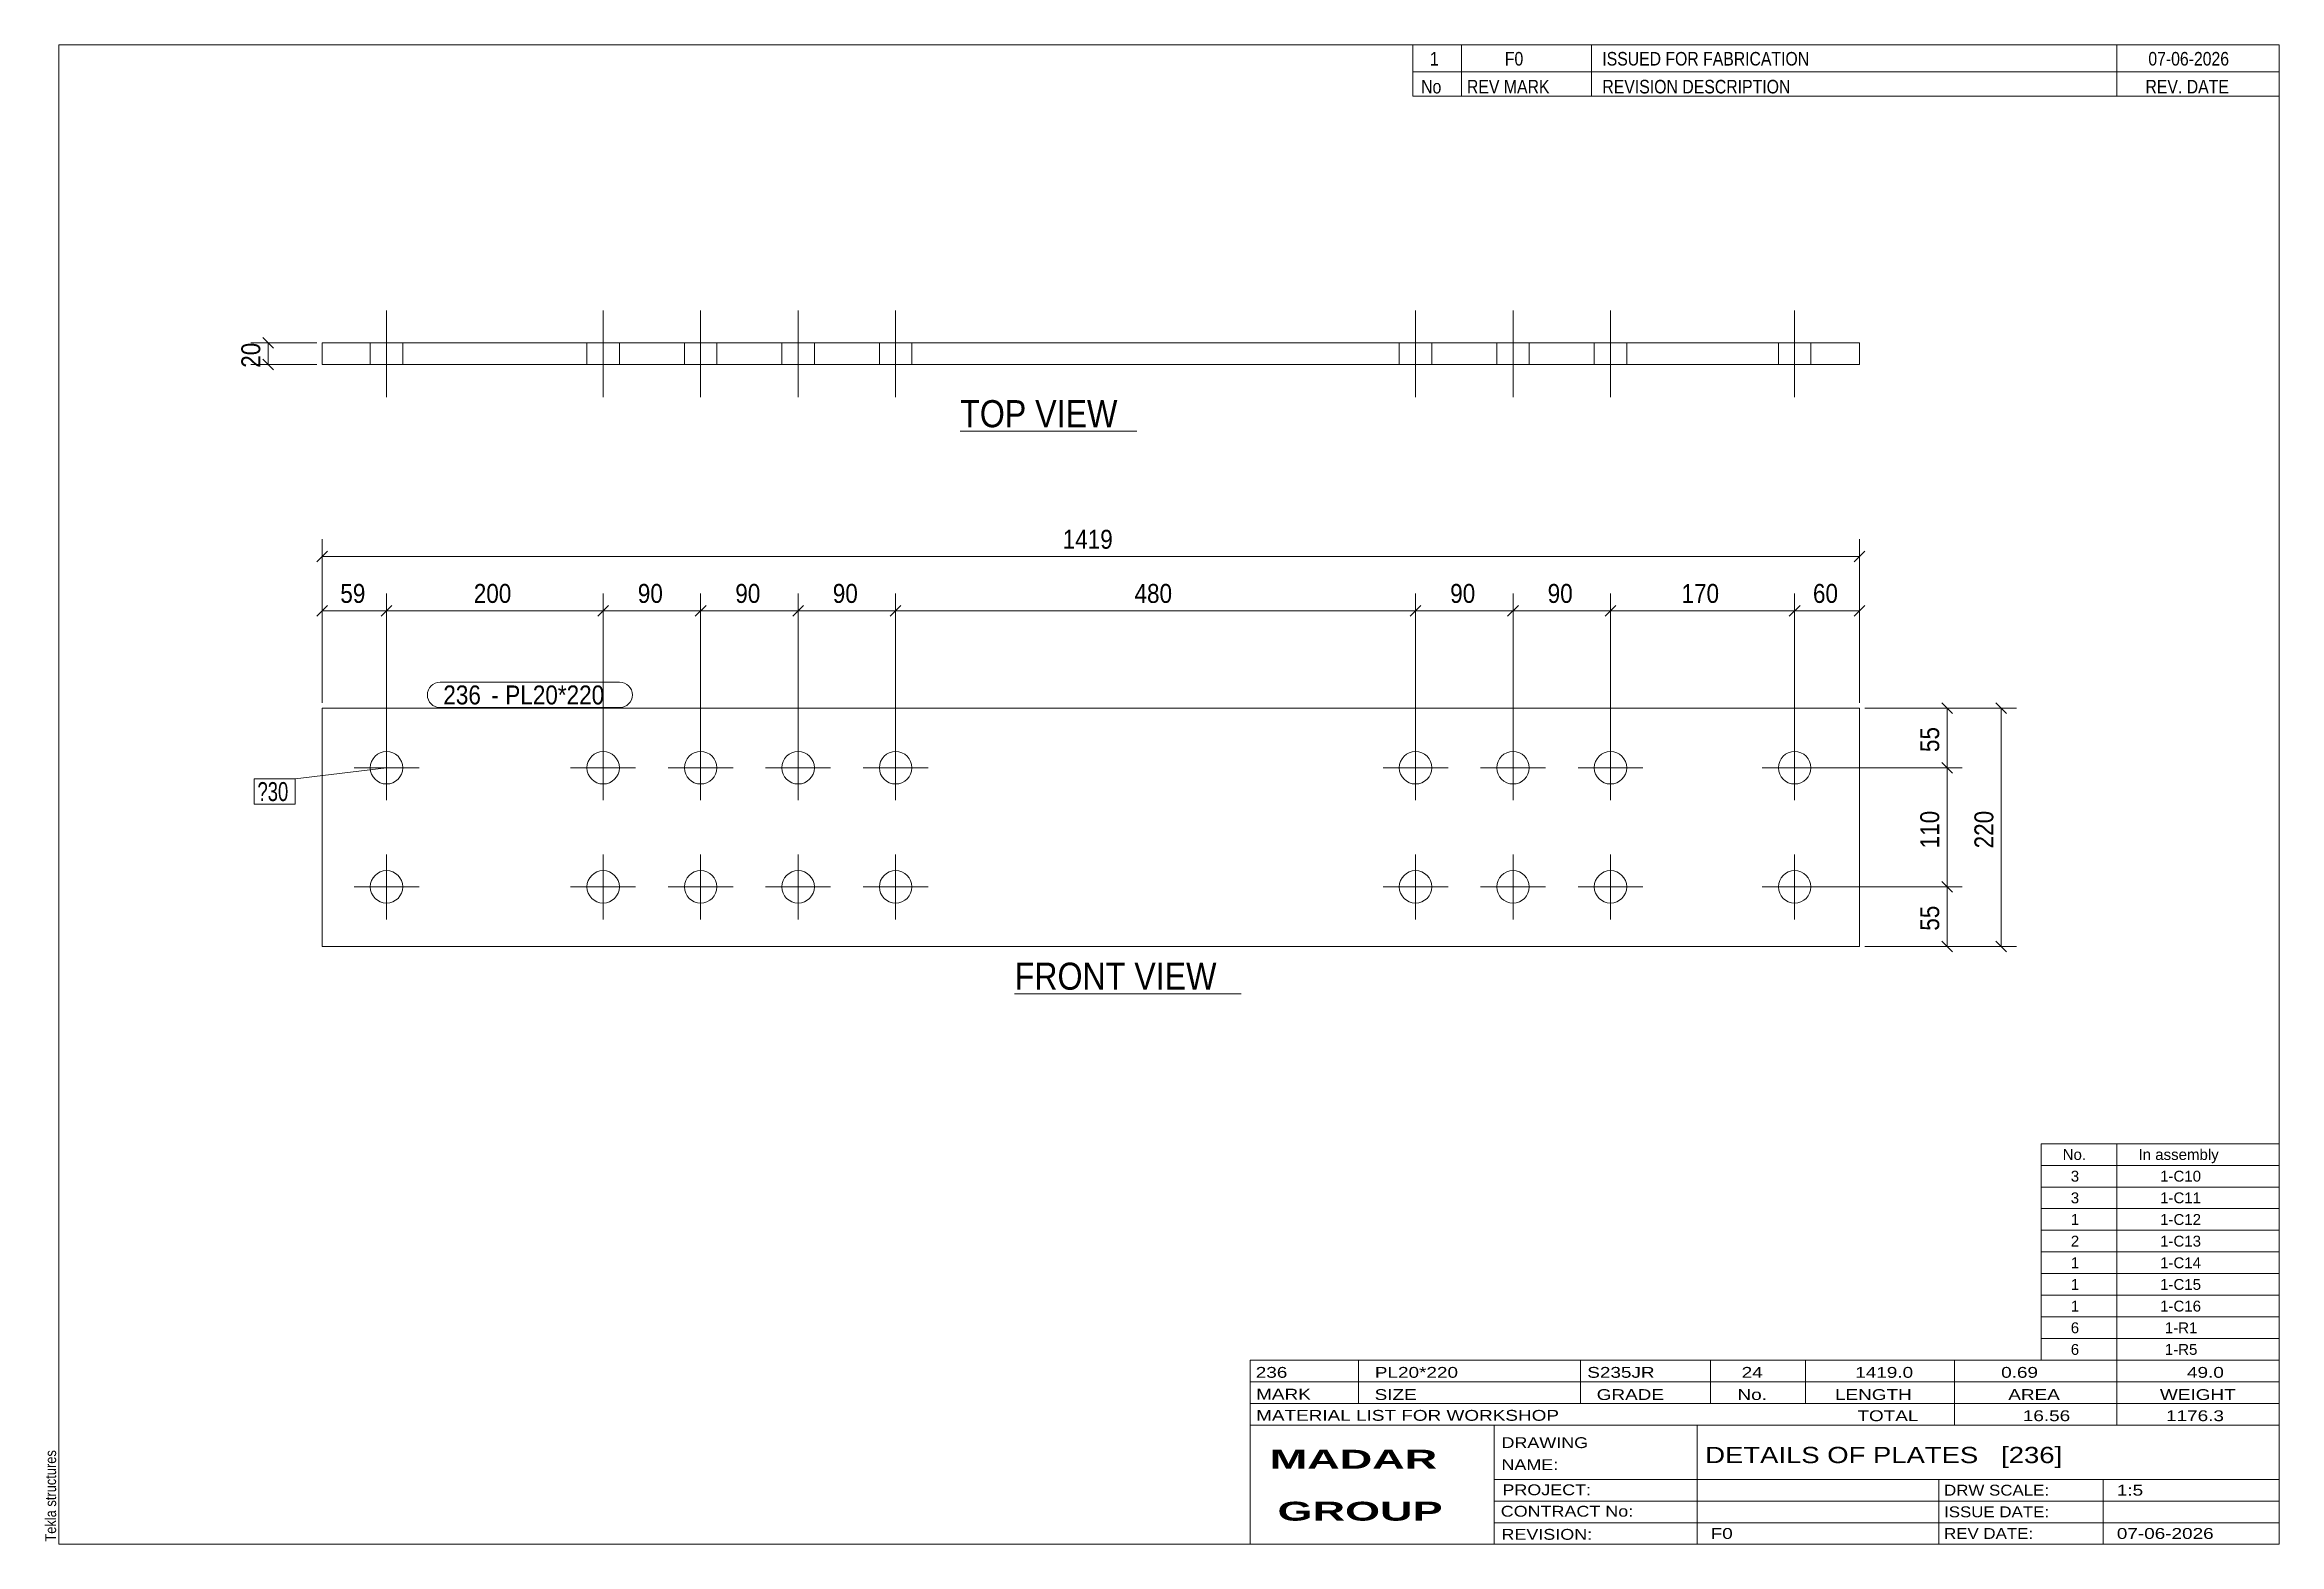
# Model space of a CAD drawing. Header units: millimetres. Extents: x 2 to 415, y 5 to 282.
import ezdxf

# ---------------------------------------------------------------- set-up
doc = ezdxf.new("R2010")
doc.units = ezdxf.units.MM
doc.linetypes.add('XKITLINE00', pattern=[0])
for name, color, linetype, lineweight in [('Bolt', 3, 'Continuous', 0), ('BoltMark', 7, 'Continuous', 0), ('Dimensions', 7, 'Continuous', 0), ('DrawingSheet', 5, 'Continuous', 0), ('OtherObjectType', 7, 'Continuous', 0), ('Part', 2, 'Continuous', 0), ('PartMark', 7, 'Continuous', 0)]:
    doc.layers.add(name, color=color, linetype=linetype, lineweight=lineweight)
doc.styles.add('ARIAL', font='ARIAL.TTF')
doc.styles.add('ARIAL_BOLD', font='ARIALBD.TTF')
doc.styles.add('ARIAL_NARROW', font='ARIALN.TTF')

# ---------------------------------------------------------------- blocks, each defined once
blk = doc.blocks.new('*A1')
at = {"layer": 'Bolt', "color": 3, "linetype": 'XKITLINE00', "lineweight": 0}
for p, q in [((65.51, 154.44), (65.51, 142.44)), ((105.51, 154.44), (105.51, 142.44)), ((123.51, 154.44), (123.51, 142.44)), ((141.51, 154.44), (141.51, 142.44)), ((159.51, 154.44), (159.51, 142.44)), ((255.51, 154.44), (255.51, 142.44)), ((273.51, 154.44), (273.51, 142.44)), ((291.51, 154.44), (291.51, 142.44)), ((325.51, 154.44), (325.51, 142.44)), ((71.51, 148.44), (59.51, 148.44)), ((111.51, 148.44), (99.51, 148.44)), ((129.51, 148.44), (117.51, 148.44)), ((147.51, 148.44), (135.51, 148.44)), ((165.51, 148.44), (153.51, 148.44)), ((261.51, 148.44), (249.51, 148.44)), ((279.51, 148.44), (267.51, 148.44)), ((297.51, 148.44), (285.51, 148.44)), ((331.51, 148.44), (319.51, 148.44)), ((65.51, 132.44), (65.51, 120.44)), ((105.51, 132.44), (105.51, 120.44)), ((123.51, 132.44), (123.51, 120.44)), ((141.51, 132.44), (141.51, 120.44)), ((159.51, 132.44), (159.51, 120.44)), ((255.51, 132.44), (255.51, 120.44)), ((273.51, 132.44), (273.51, 120.44)), ((291.51, 132.44), (291.51, 120.44)), ((325.51, 132.44), (325.51, 120.44)), ((71.51, 126.44), (59.51, 126.44)), ((111.51, 126.44), (99.51, 126.44)), ((129.51, 126.44), (117.51, 126.44)), ((147.51, 126.44), (135.51, 126.44)), ((165.51, 126.44), (153.51, 126.44)), ((261.51, 126.44), (249.51, 126.44)), ((279.51, 126.44), (267.51, 126.44)), ((297.51, 126.44), (285.51, 126.44)), ((331.51, 126.44), (319.51, 126.44))]:
    blk.add_line(p, q, dxfattribs=at)
for centre in [(65.51, 148.44), (105.51, 148.44), (123.51, 148.44), (141.51, 148.44), (159.51, 148.44), (255.51, 148.44), (273.51, 148.44), (291.51, 148.44), (325.51, 148.44), (65.51, 126.44), (105.51, 126.44), (123.51, 126.44), (141.51, 126.44), (159.51, 126.44), (255.51, 126.44), (273.51, 126.44), (291.51, 126.44), (325.51, 126.44)]:
    blk.add_circle(centre, 3, dxfattribs=at)
blk = doc.blocks.new('*A2')
at = {"layer": 'Part', "color": 2, "linetype": 'XKITLINE00', "lineweight": 0}
for p, q in [((337.46, 159.44), (53.65, 159.44)), ((53.65, 159.44), (53.65, 115.44)), ((337.46, 115.44), (337.46, 159.44)), ((53.65, 115.44), (337.46, 115.44))]:
    blk.add_line(p, q, dxfattribs=at)
blk = doc.blocks.new('*A3')
at = {"layer": 'Bolt', "color": 3, "linetype": 'XKITLINE00', "lineweight": 0}
for p, q in [((65.51, 216.92), (65.51, 232.92)), ((65.51, 216.92), (65.51, 232.92)), ((105.51, 216.92), (105.51, 232.92)), ((105.51, 216.92), (105.51, 232.92)), ((123.51, 216.92), (123.51, 232.92)), ((123.51, 216.92), (123.51, 232.92)), ((141.51, 216.92), (141.51, 232.92)), ((141.51, 216.92), (141.51, 232.92)), ((159.51, 216.92), (159.51, 232.92)), ((159.51, 216.92), (159.51, 232.92)), ((255.51, 216.92), (255.51, 232.92)), ((255.51, 216.92), (255.51, 232.92)), ((273.51, 216.92), (273.51, 232.92)), ((273.51, 216.92), (273.51, 232.92)), ((291.51, 216.92), (291.51, 232.92)), ((291.51, 216.92), (291.51, 232.92)), ((325.51, 216.92), (325.51, 232.92)), ((325.51, 216.92), (325.51, 232.92)), ((62.51, 226.92), (62.51, 222.92)), ((62.51, 226.92), (62.51, 222.92)), ((68.51, 226.92), (68.51, 222.92)), ((68.51, 226.92), (68.51, 222.92)), ((102.51, 226.92), (102.51, 222.92)), ((102.51, 226.92), (102.51, 222.92)), ((108.51, 226.92), (108.51, 222.92)), ((108.51, 226.92), (108.51, 222.92)), ((120.51, 226.92), (120.51, 222.92)), ((120.51, 226.92), (120.51, 222.92)), ((126.51, 226.92), (126.51, 222.92)), ((126.51, 226.92), (126.51, 222.92)), ((138.51, 226.92), (138.51, 222.92)), ((138.51, 226.92), (138.51, 222.92)), ((144.51, 226.92), (144.51, 222.92)), ((144.51, 226.92), (144.51, 222.92)), ((156.51, 226.92), (156.51, 222.92)), ((156.51, 226.92), (156.51, 222.92)), ((162.51, 226.92), (162.51, 222.92)), ((162.51, 226.92), (162.51, 222.92)), ((252.51, 226.92), (252.51, 222.92)), ((252.51, 226.92), (252.51, 222.92)), ((258.51, 226.92), (258.51, 222.92)), ((258.51, 226.92), (258.51, 222.92)), ((270.51, 226.92), (270.51, 222.92)), ((270.51, 226.92), (270.51, 222.92)), ((276.51, 226.92), (276.51, 222.92)), ((276.51, 226.92), (276.51, 222.92)), ((288.51, 226.92), (288.51, 222.92)), ((288.51, 226.92), (288.51, 222.92)), ((294.51, 226.92), (294.51, 222.92)), ((294.51, 226.92), (294.51, 222.92)), ((322.51, 226.92), (322.51, 222.92)), ((322.51, 226.92), (322.51, 222.92)), ((328.51, 226.92), (328.51, 222.92)), ((328.51, 226.92), (328.51, 222.92))]:
    blk.add_line(p, q, dxfattribs=at)
blk = doc.blocks.new('*A4')
at = {"layer": 'Part', "color": 2, "linetype": 'XKITLINE00', "lineweight": 0}
for p, q in [((53.65, 222.92), (53.65, 226.92)), ((53.65, 226.92), (337.46, 226.92)), ((337.46, 222.92), (53.65, 222.92)), ((337.46, 226.92), (337.46, 222.92))]:
    blk.add_line(p, q, dxfattribs=at)
blk = doc.blocks.new('*A5')
at = {"layer": 'DrawingSheet', "color": 5, "linetype": 'XKITLINE00', "lineweight": 0}
for p, q in [((415, 282), (5, 282)), ((5, 282), (5, 5)), ((415, 5), (415, 282)), ((5, 5), (415, 5))]:
    blk.add_line(p, q, dxfattribs=at)
at = {"layer": 'DrawingSheet', "color": 5, "style": 'ARIAL', "width": 0.85}
blk.add_text('Tekla structures', height=2, rotation=90, dxfattribs=at).set_placement((4.5, 5.5))
blk = doc.blocks.new('*A6')
at = {"layer": 'OtherObjectType', "color": 7, "linetype": 'XKITLINE00', "lineweight": 0}
for p, q in [((371, 79), (415, 79)), ((371, 75), (371, 79)), ((385, 75), (385, 79)), ((415, 75), (415, 79)), ((371, 75), (415, 75)), ((371, 71), (371, 75)), ((385, 71), (385, 75)), ((415, 71), (415, 75)), ((371, 71), (415, 71)), ((371, 67), (371, 71)), ((385, 67), (385, 71)), ((415, 67), (415, 71)), ((371, 67), (415, 67)), ((371, 63), (371, 67)), ((385, 63), (385, 67)), ((415, 63), (415, 67)), ((371, 63), (415, 63)), ((371, 59), (371, 63)), ((385, 59), (385, 63)), ((415, 59), (415, 63)), ((371, 59), (415, 59)), ((371, 55), (371, 59)), ((385, 55), (385, 59)), ((415, 55), (415, 59)), ((371, 55), (415, 55)), ((371, 51), (371, 55)), ((385, 51), (385, 55)), ((415, 51), (415, 55)), ((371, 51), (415, 51)), ((371, 47), (371, 51)), ((385, 47), (385, 51)), ((415, 47), (415, 51)), ((371, 47), (415, 47)), ((371, 43), (371, 47)), ((385, 43), (385, 47)), ((415, 43), (415, 47)), ((371, 43), (415, 43)), ((371, 39), (371, 43)), ((385, 39), (385, 43)), ((415, 39), (415, 43)), ((371, 39), (415, 39))]:
    blk.add_line(p, q, dxfattribs=at)
at = {"layer": 'OtherObjectType', "color": 7, "style": 'ARIAL_NARROW', "width": 1.211571}
for s, p in [('No.', (375, 76)), ('In assembly', (389, 76)), ('3', (376.5, 72)), ('1-C10', (392.99, 72)), ('3', (376.5, 68)), ('1-C11', (392.99, 68)), ('1-C12', (392.99, 64)), ('2', (376.5, 60)), ('1', (376.5, 64)), ('1-C13', (392.99, 60)), ('1', (376.5, 56)), ('1-C14', (392.99, 56)), ('1', (376.5, 52)), ('1-C15', (392.99, 52)), ('1', (376.5, 48)), ('1-C16', (392.99, 48)), ('6', (376.5, 44)), ('1-R1', (393.86, 44)), ('6', (376.5, 40)), ('1-R5', (393.86, 40))]:
    blk.add_text(s, height=2, dxfattribs=at).set_placement(p)
blk = doc.blocks.new('*A7')
at = {"layer": 'OtherObjectType', "color": 7, "linetype": 'XKITLINE00', "lineweight": 0}
for p, q in [((255, 282), (415, 282)), ((415, 282), (255, 282)), ((255, 282), (255, 277)), ((264, 282), (264, 277)), ((288, 282), (288, 277)), ((385, 282), (385, 277)), ((415, 282), (415, 277)), ((255, 277), (415, 277)), ((255, 277), (255, 272.5)), ((255, 277), (415, 277)), ((264, 277), (264, 272.5)), ((288, 277), (288, 272.5)), ((385, 277), (385, 272.5)), ((415, 277), (415, 272.5)), ((415, 272.5), (255, 272.5))]:
    blk.add_line(p, q, dxfattribs=at)
at = {"layer": 'OtherObjectType', "color": 7, "style": 'ARIAL_NARROW'}
for s, width, p in [('1', 1.017001, (258.16, 278.15)), ('F0', 1.017001, (272, 278.15)), ('ISSUED FOR FABRICATION', 1.017001, (290, 278.15)), ('07-06-2026', 1.017001, (390.82, 278.15)), ('No', 1.02, (256.54, 273)), ('REV MARK', 1.02, (265, 273)), ('REVISION DESCRIPTION', 1.02, (290, 273)), ('REV. DATE', 1.02, (390.28, 273))]:
    blk.add_text(s, height=2.5, dxfattribs=dict(at, width=width)).set_placement(p)
blk = doc.blocks.new('*A8')
at = {"layer": 'OtherObjectType', "color": 7, "linetype": 'XKITLINE00', "lineweight": 0}
for p, q in [((225, 39), (415, 39)), ((225, 39), (225, 35)), ((225, 39), (415, 39)), ((245, 35), (245, 39)), ((286, 35), (286, 39)), ((310, 35), (310, 39)), ((327.5, 35), (327.5, 39)), ((355, 35), (355, 39)), ((385, 35), (385, 39)), ((415, 35), (415, 39)), ((225, 35), (415, 35)), ((225, 35), (225, 5)), ((225, 35), (415, 35)), ((245, 31), (245, 35)), ((286, 31), (286, 35)), ((310, 31), (310, 35)), ((327.5, 31), (327.5, 35)), ((355, 31), (355, 35)), ((385, 31), (385, 35)), ((415, 31), (415, 35)), ((225, 31), (415, 31)), ((355, 27), (355, 31)), ((385, 27), (385, 31)), ((415, 27), (415, 31)), ((225, 27), (415, 27)), ((270, 21), (270, 27)), ((307.5, 17), (307.5, 27)), ((415, 21), (415, 27)), ((270, 21), (270, 5)), ((415, 17), (415, 21)), ((270, 17), (415, 17)), ((307.5, 5), (307.5, 17)), ((352.16, 13), (352.16, 17)), ((382.5, 5), (382.5, 17)), ((415, 13), (415, 17)), ((270, 13), (415, 13)), ((352.16, 5), (352.16, 13)), ((415, 9), (415, 13)), ((270, 9), (415, 9)), ((415, 5), (415, 9)), ((225, 5), (415, 5)), ((262.5, 5), (415, 5))]:
    blk.add_line(p, q, dxfattribs=at)
at = {"layer": 'OtherObjectType', "color": 7, "style": 'ARIAL_NARROW'}
for s, height, width, p in [('236', 2, 1.525501, (226.01, 35.76)), ('PL20*220', 2, 1.525501, (248, 35.76)), ('S235JR', 2, 1.525501, (287.22, 35.76)), ('24', 2, 1.525501, (315.73, 35.76)), ('1419.0', 2, 1.525501, (336.7, 35.76)), ('0.69', 2, 1.525501, (363.64, 35.76)), ('49.0', 2, 1.525501, (397.96, 35.76)), ('MARK', 2, 1.525501, (226.08, 31.73)), ('SIZE', 2, 1.525501, (247.96, 31.66)), ('GRADE', 2, 1.525501, (288.96, 31.66)), ('No.', 2, 1.525501, (314.96, 31.66)), ('LENGTH', 2, 1.525501, (332.96, 31.66)), ('AREA', 2, 1.525501, (364.96, 31.66)), ('WEIGHT', 2, 1.525501, (392.96, 31.66)), ('MATERIAL LIST FOR WORKSHOP', 2, 1.525501, (226.08, 27.82)), ('TOTAL', 2, 1.525501, (337.1, 27.75)), ('16.56', 2, 1.525501, (367.64, 27.75)), ('1176.3', 2, 1.525501, (394.09, 27.75)), ('DRAWING', 2, 1.445, (271.38, 22.78)), ('NAME:', 2, 1.445, (271.38, 18.72)), ('DETAILS OF PLATES   [236]', 3, 1.474651, (309, 20)), ('PROJECT:', 2, 1.445, (271.55, 14.07)), ('DRW SCALE:', 2, 1.36, (353.1, 14)), ('1:5', 2, 1.525501, (385, 14)), ('CONTRACT No:', 2, 1.445, (271.25, 10.11)), ('ISSUE DATE:', 2, 1.36, (353.1, 10)), ('REVISION:', 2, 1.445, (271.38, 5.84)), ('F0', 2, 1.525501, (310, 6)), ('REV DATE:', 2, 1.36, (353.1, 6)), ('07-06-2026', 2, 1.525501, (385, 6))]:
    blk.add_text(s, height=height, dxfattribs=dict(at, width=width)).set_placement(p)
at = {"layer": 'OtherObjectType', "color": 1, "style": 'ARIAL_BOLD', "width": 1.7}
for s, p in [('MADAR ', (228.58, 18.97)), ('GROUP', (230.03, 9.37))]:
    blk.add_text(s, height=3.5, dxfattribs=at).set_placement(p)
blk = doc.blocks.new('*A9')
at = {"layer": 'Dimensions', "color": 7, "linetype": 'XKITLINE00', "lineweight": 0}
for p, q in [((53.65, 160.44), (53.65, 190.64)), ((337.46, 160.44), (337.46, 190.64)), ((54.64, 188.43), (52.66, 186.45)), ((53.65, 187.44), (337.46, 187.44)), ((338.45, 188.43), (336.47, 186.45))]:
    blk.add_line(p, q, dxfattribs=at)
at = {"layer": 'Dimensions', "color": 3}
for p in [(53.65, 187.44), (337.46, 187.44)]:
    blk.add_point(p, dxfattribs=at)
at = {"layer": 'Dimensions', "color": 3, "style": 'ARIAL', "width": 0.85}
blk.add_text('1419', height=3.5, dxfattribs=at).set_placement((190.36, 188.89))
blk = doc.blocks.new('*A10')
at = {"layer": 'Dimensions', "color": 7, "linetype": 'XKITLINE00', "lineweight": 0}
for p, q in [((54.64, 178.43), (52.66, 176.45)), ((53.65, 160.44), (53.65, 180.64)), ((53.65, 177.44), (65.51, 177.44)), ((66.5, 178.43), (64.52, 176.45)), ((65.51, 149.44), (65.51, 180.64))]:
    blk.add_line(p, q, dxfattribs=at)
at = {"layer": 'Dimensions', "color": 3}
for p in [(53.65, 177.44), (65.51, 177.44)]:
    blk.add_point(p, dxfattribs=at)
at = {"layer": 'Dimensions', "color": 3, "style": 'ARIAL', "width": 0.85}
blk.add_text('59', height=3.5, dxfattribs=at).set_placement((56.98, 178.89))
blk = doc.blocks.new('*A11')
at = {"layer": 'Dimensions', "color": 7, "linetype": 'XKITLINE00', "lineweight": 0}
for p, q in [((66.5, 178.43), (64.52, 176.45)), ((65.51, 149.44), (65.51, 180.64)), ((65.51, 177.44), (105.51, 177.44)), ((106.5, 178.43), (104.52, 176.45)), ((105.51, 149.44), (105.51, 180.64))]:
    blk.add_line(p, q, dxfattribs=at)
at = {"layer": 'Dimensions', "color": 3}
for p in [(65.51, 177.44), (105.51, 177.44)]:
    blk.add_point(p, dxfattribs=at)
at = {"layer": 'Dimensions', "color": 3, "style": 'ARIAL', "width": 0.85}
blk.add_text('200', height=3.5, dxfattribs=at).set_placement((81.62, 178.89))
blk = doc.blocks.new('*A12')
at = {"layer": 'Dimensions', "color": 7, "linetype": 'XKITLINE00', "lineweight": 0}
for p, q in [((106.5, 178.43), (104.52, 176.45)), ((105.51, 149.44), (105.51, 180.64)), ((105.51, 177.44), (123.51, 177.44)), ((124.5, 178.43), (122.52, 176.45)), ((123.51, 149.44), (123.51, 180.64))]:
    blk.add_line(p, q, dxfattribs=at)
at = {"layer": 'Dimensions', "color": 3}
for p in [(105.51, 177.44), (123.51, 177.44)]:
    blk.add_point(p, dxfattribs=at)
at = {"layer": 'Dimensions', "color": 3, "style": 'ARIAL', "width": 0.85}
blk.add_text('90', height=3.5, dxfattribs=at).set_placement((111.91, 178.89))
blk = doc.blocks.new('*A13')
at = {"layer": 'Dimensions', "color": 7, "linetype": 'XKITLINE00', "lineweight": 0}
for p, q in [((124.5, 178.43), (122.52, 176.45)), ((123.51, 149.44), (123.51, 180.64)), ((123.51, 177.44), (141.51, 177.44)), ((142.5, 178.43), (140.52, 176.45)), ((141.51, 149.44), (141.51, 180.64))]:
    blk.add_line(p, q, dxfattribs=at)
at = {"layer": 'Dimensions', "color": 3}
for p in [(123.51, 177.44), (141.51, 177.44)]:
    blk.add_point(p, dxfattribs=at)
at = {"layer": 'Dimensions', "color": 3, "style": 'ARIAL', "width": 0.85}
blk.add_text('90', height=3.5, dxfattribs=at).set_placement((129.91, 178.89))
blk = doc.blocks.new('*A14')
at = {"layer": 'Dimensions', "color": 7, "linetype": 'XKITLINE00', "lineweight": 0}
for p, q in [((142.5, 178.43), (140.52, 176.45)), ((141.51, 149.44), (141.51, 180.64)), ((141.51, 177.44), (159.51, 177.44)), ((160.5, 178.43), (158.52, 176.45)), ((159.51, 149.44), (159.51, 180.64))]:
    blk.add_line(p, q, dxfattribs=at)
at = {"layer": 'Dimensions', "color": 3}
for p in [(141.51, 177.44), (159.51, 177.44)]:
    blk.add_point(p, dxfattribs=at)
at = {"layer": 'Dimensions', "color": 3, "style": 'ARIAL', "width": 0.85}
blk.add_text('90', height=3.5, dxfattribs=at).set_placement((147.91, 178.89))
blk = doc.blocks.new('*A15')
at = {"layer": 'Dimensions', "color": 7, "linetype": 'XKITLINE00', "lineweight": 0}
for p, q in [((160.5, 178.43), (158.52, 176.45)), ((159.51, 149.44), (159.51, 180.64)), ((159.51, 177.44), (255.51, 177.44)), ((256.5, 178.43), (254.52, 176.45)), ((255.51, 149.44), (255.51, 180.64))]:
    blk.add_line(p, q, dxfattribs=at)
at = {"layer": 'Dimensions', "color": 3}
for p in [(159.51, 177.44), (255.51, 177.44)]:
    blk.add_point(p, dxfattribs=at)
at = {"layer": 'Dimensions', "color": 3, "style": 'ARIAL', "width": 0.85}
blk.add_text('480', height=3.5, dxfattribs=at).set_placement((203.62, 178.89))
blk = doc.blocks.new('*A16')
at = {"layer": 'Dimensions', "color": 7, "linetype": 'XKITLINE00', "lineweight": 0}
for p, q in [((256.5, 178.43), (254.52, 176.45)), ((255.51, 149.44), (255.51, 180.64)), ((255.51, 177.44), (273.51, 177.44)), ((274.5, 178.43), (272.52, 176.45)), ((273.51, 149.44), (273.51, 180.64))]:
    blk.add_line(p, q, dxfattribs=at)
at = {"layer": 'Dimensions', "color": 3}
for p in [(255.51, 177.44), (273.51, 177.44)]:
    blk.add_point(p, dxfattribs=at)
at = {"layer": 'Dimensions', "color": 3, "style": 'ARIAL', "width": 0.85}
blk.add_text('90', height=3.5, dxfattribs=at).set_placement((261.91, 178.89))
blk = doc.blocks.new('*A17')
at = {"layer": 'Dimensions', "color": 7, "linetype": 'XKITLINE00', "lineweight": 0}
for p, q in [((274.5, 178.43), (272.52, 176.45)), ((273.51, 149.44), (273.51, 180.64)), ((273.51, 177.44), (291.51, 177.44)), ((292.5, 178.43), (290.52, 176.45)), ((291.51, 149.44), (291.51, 180.64))]:
    blk.add_line(p, q, dxfattribs=at)
at = {"layer": 'Dimensions', "color": 3}
for p in [(273.51, 177.44), (291.51, 177.44)]:
    blk.add_point(p, dxfattribs=at)
at = {"layer": 'Dimensions', "color": 3, "style": 'ARIAL', "width": 0.85}
blk.add_text('90', height=3.5, dxfattribs=at).set_placement((279.91, 178.89))
blk = doc.blocks.new('*A18')
at = {"layer": 'Dimensions', "color": 7, "linetype": 'XKITLINE00', "lineweight": 0}
for p, q in [((292.5, 178.43), (290.52, 176.45)), ((291.51, 149.44), (291.51, 180.64)), ((291.51, 177.44), (325.51, 177.44)), ((326.5, 178.43), (324.52, 176.45)), ((325.51, 149.44), (325.51, 180.64))]:
    blk.add_line(p, q, dxfattribs=at)
at = {"layer": 'Dimensions', "color": 3}
for p in [(291.51, 177.44), (325.51, 177.44)]:
    blk.add_point(p, dxfattribs=at)
at = {"layer": 'Dimensions', "color": 3, "style": 'ARIAL', "width": 0.85}
blk.add_text('170', height=3.5, dxfattribs=at).set_placement((304.62, 178.89))
blk = doc.blocks.new('*A19')
at = {"layer": 'Dimensions', "color": 7, "linetype": 'XKITLINE00', "lineweight": 0}
for p, q in [((326.5, 178.43), (324.52, 176.45)), ((325.51, 149.44), (325.51, 180.64)), ((325.51, 177.44), (337.46, 177.44)), ((338.45, 178.43), (336.47, 176.45)), ((337.46, 160.44), (337.46, 180.64))]:
    blk.add_line(p, q, dxfattribs=at)
at = {"layer": 'Dimensions', "color": 3}
for p in [(325.51, 177.44), (337.46, 177.44)]:
    blk.add_point(p, dxfattribs=at)
at = {"layer": 'Dimensions', "color": 3, "style": 'ARIAL', "width": 0.85}
blk.add_text('60', height=3.5, dxfattribs=at).set_placement((328.89, 178.89))
blk = doc.blocks.new('*A20')
at = {"layer": 'Dimensions', "color": 7, "linetype": 'XKITLINE00', "lineweight": 0}
for p, q in [((338.46, 159.44), (366.45, 159.44)), ((362.66, 160.43), (364.64, 158.45)), ((363.65, 115.44), (363.65, 159.44)), ((362.66, 116.43), (364.64, 114.45)), ((338.46, 115.44), (366.45, 115.44))]:
    blk.add_line(p, q, dxfattribs=at)
at = {"layer": 'Dimensions', "color": 3}
for p in [(363.65, 159.44), (363.65, 115.44)]:
    blk.add_point(p, dxfattribs=at)
at = {"layer": 'Dimensions', "color": 3, "style": 'ARIAL', "width": 0.85}
blk.add_text('220', height=3.5, rotation=90.0002, dxfattribs=at).set_placement((362.2, 133.55))
blk = doc.blocks.new('*A21')
at = {"layer": 'Dimensions', "color": 7, "linetype": 'XKITLINE00', "lineweight": 0}
for p, q in [((326.51, 126.44), (356.45, 126.44)), ((352.66, 127.43), (354.64, 125.45)), ((353.65, 115.44), (353.65, 126.44)), ((352.66, 116.43), (354.64, 114.45)), ((338.46, 115.44), (356.45, 115.44))]:
    blk.add_line(p, q, dxfattribs=at)
at = {"layer": 'Dimensions', "color": 3}
for p in [(353.65, 126.44), (353.65, 115.44)]:
    blk.add_point(p, dxfattribs=at)
at = {"layer": 'Dimensions', "color": 3, "style": 'ARIAL', "width": 0.85}
blk.add_text('55', height=3.5, rotation=90.0002, dxfattribs=at).set_placement((352.2, 118.34))
blk = doc.blocks.new('*A22')
at = {"layer": 'Dimensions', "color": 7, "linetype": 'XKITLINE00', "lineweight": 0}
for p, q in [((352.66, 149.43), (354.64, 147.45)), ((326.51, 148.44), (356.45, 148.44)), ((353.65, 126.44), (353.65, 148.44)), ((326.51, 126.44), (356.45, 126.44)), ((352.66, 127.43), (354.64, 125.45))]:
    blk.add_line(p, q, dxfattribs=at)
at = {"layer": 'Dimensions', "color": 3}
for p in [(353.65, 148.44), (353.65, 126.44)]:
    blk.add_point(p, dxfattribs=at)
at = {"layer": 'Dimensions', "color": 3, "style": 'ARIAL', "width": 0.85}
blk.add_text('110', height=3.5, rotation=90.0002, dxfattribs=at).set_placement((352.2, 133.55))
blk = doc.blocks.new('*A23')
at = {"layer": 'Dimensions', "color": 7, "linetype": 'XKITLINE00', "lineweight": 0}
for p, q in [((338.46, 159.44), (356.45, 159.44)), ((352.66, 160.43), (354.64, 158.45)), ((353.65, 148.44), (353.65, 159.44)), ((352.66, 149.43), (354.64, 147.45)), ((326.51, 148.44), (356.45, 148.44))]:
    blk.add_line(p, q, dxfattribs=at)
at = {"layer": 'Dimensions', "color": 3}
for p in [(353.65, 159.44), (353.65, 148.44)]:
    blk.add_point(p, dxfattribs=at)
at = {"layer": 'Dimensions', "color": 3, "style": 'ARIAL', "width": 0.85}
blk.add_text('55', height=3.5, rotation=90.0002, dxfattribs=at).set_placement((352.2, 151.34))
blk = doc.blocks.new('*A24')
at = {"layer": 'BoltMark', "color": 7, "linetype": 'XKITLINE00', "lineweight": 0}
for p, q in [((41.08, 146.39), (48.66, 146.39)), ((41.08, 141.69), (41.08, 146.39)), ((65.51, 148.44), (48.66, 146.39)), ((48.66, 141.69), (48.66, 146.39)), ((41.08, 141.69), (48.66, 141.69))]:
    blk.add_line(p, q, dxfattribs=at)
at = {"layer": 'BoltMark', "color": 3, "style": 'ARIAL_NARROW', "width": 0.85}
blk.add_text('?30', height=3.5, dxfattribs=at).set_placement((41.68, 142.29))
blk = doc.blocks.new('*A25')
at = {"layer": 'PartMark', "color": 7, "linetype": 'XKITLINE00', "lineweight": 0}
for p, q in [((75.4, 164.24), (108.55, 164.24)), ((75.4, 159.54), (108.55, 159.54))]:
    blk.add_line(p, q, dxfattribs=at)
for centre, start, end in [((75.4, 161.89), 90, 270), ((108.55, 161.89), 270, 90)]:
    blk.add_arc(centre, 2.35, start, end, dxfattribs=at)
at = {"layer": 'PartMark', "color": 1, "style": 'ARIAL', "width": 0.85}
blk.add_text('236', height=3.5, dxfattribs=at).set_placement((76, 160.14))
at = {"layer": 'PartMark', "color": 3, "style": 'ARIAL', "width": 0.85}
for s, p in [('-', (84.84, 160.14)), ('PL20*220', (87.44, 160.14))]:
    blk.add_text(s, height=3.5, dxfattribs=at).set_placement(p)
blk = doc.blocks.new('*A26')
at = {"layer": 'OtherObjectType', "color": 7, "linetype": 'XKITLINE00', "lineweight": 0}
blk.add_line((181.49, 106.69), (223.34, 106.69), dxfattribs=at)
at = {"layer": 'OtherObjectType', "color": 3, "style": 'ARIAL', "width": 0.85}
blk.add_text('FRONT VIEW', height=5, dxfattribs=at).set_placement((181.49, 107.44))
blk = doc.blocks.new('*A27')
at = {"layer": 'Dimensions', "color": 7, "linetype": 'XKITLINE00', "lineweight": 0}
for p, q in [((42.66, 227.91), (44.64, 225.93)), ((52.65, 226.92), (40.45, 226.92)), ((52.65, 222.92), (40.45, 222.92)), ((42.66, 223.91), (44.64, 221.93)), ((43.65, 222.92), (43.65, 226.92))]:
    blk.add_line(p, q, dxfattribs=at)
at = {"layer": 'Dimensions', "color": 3}
for p in [(43.65, 226.92), (43.65, 222.92)]:
    blk.add_point(p, dxfattribs=at)
at = {"layer": 'Dimensions', "color": 3, "style": 'ARIAL', "width": 0.85}
blk.add_text('20', height=3.5, rotation=90.0002, dxfattribs=at).set_placement((42.2, 222.32))
blk = doc.blocks.new('*A28')
at = {"layer": 'OtherObjectType', "color": 7, "linetype": 'XKITLINE00', "lineweight": 0}
blk.add_line((171.43, 210.59), (204.03, 210.59), dxfattribs=at)
at = {"layer": 'OtherObjectType', "color": 3, "style": 'ARIAL', "width": 0.85}
blk.add_text('TOP VIEW', height=5, dxfattribs=at).set_placement((171.43, 211.34))

msp = doc.modelspace()

# ---------------------------------------------------------------- block references
at = {"lineweight": 0}
for name in ['*A5', '*A7', '*A3', '*A27', '*A4', '*A28', '*A9', '*A10', '*A11', '*A12', '*A13', '*A14', '*A15', '*A16', '*A17', '*A18', '*A19', '*A25', '*A2', '*A23', '*A20', '*A1', '*A22', '*A24', '*A21', '*A26', '*A6', '*A8']:
    msp.add_blockref(name, (0, 0), dxfattribs=at)

doc.saveas('drawing.dxf')
